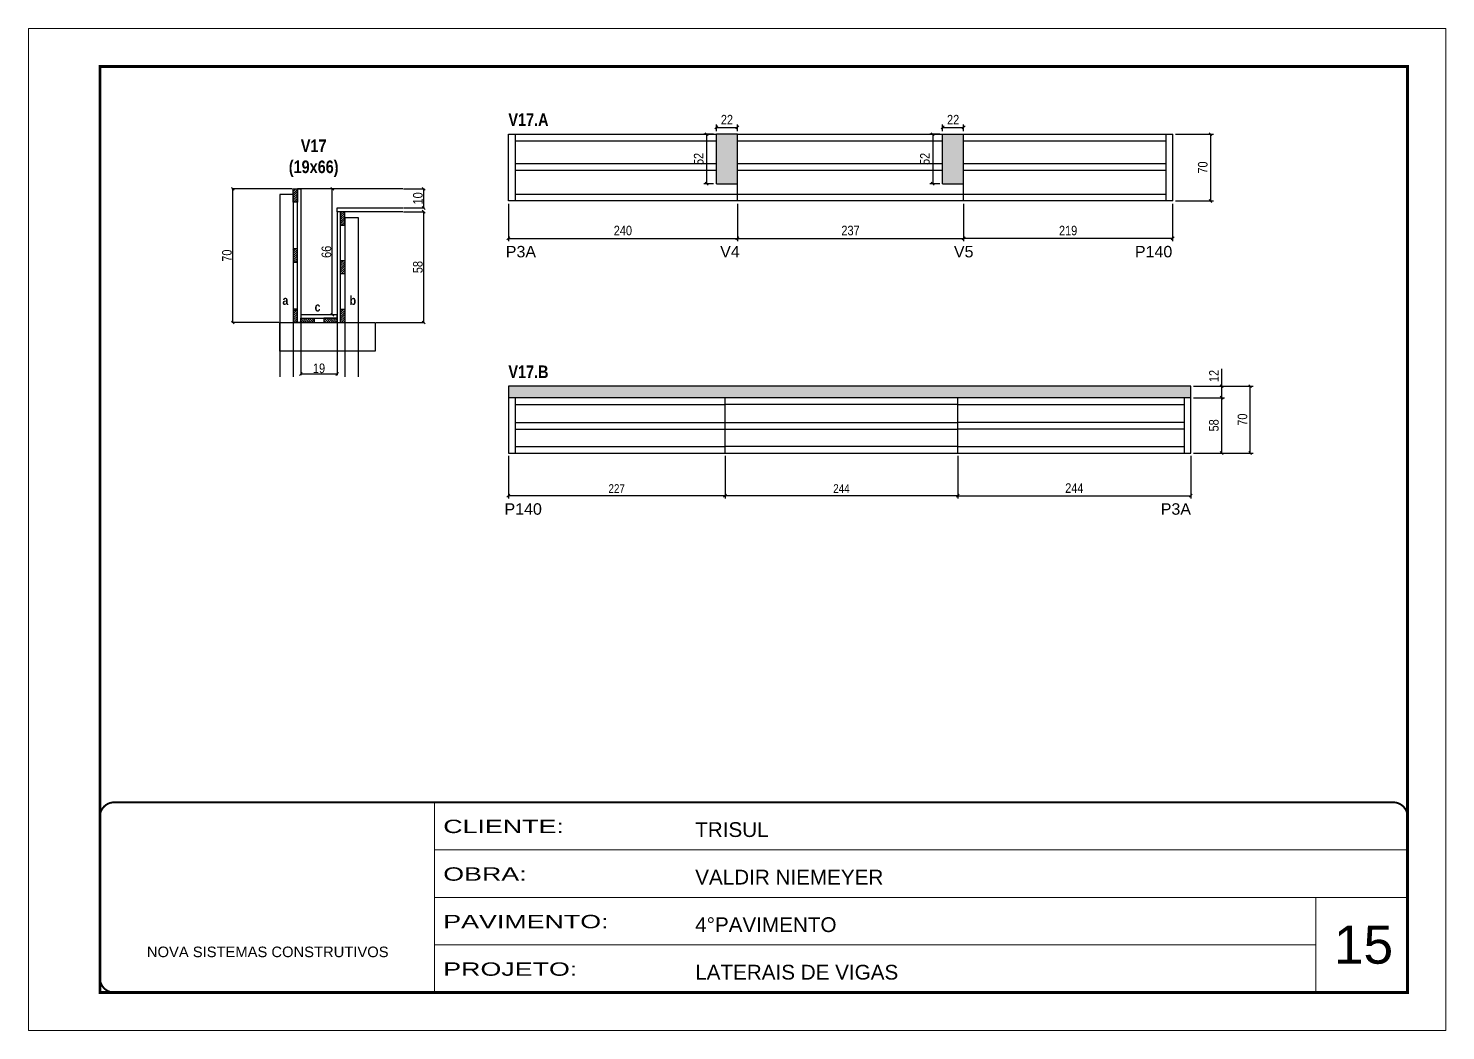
# Model space of a CAD drawing. Extents: x 3330 to 22105, y 1197 to 30204.
# Drawn here: x 16030 to 17515, y 25317 to 26367 of the extents above; entities that cross this region are included whole.
import ezdxf

# ---------------------------------------------------------------- set-up
doc = ezdxf.new("R2010")
doc.units = 0
doc.linetypes.add('CONTINUO', pattern=[0])
doc.linetypes.add('DASHED', pattern=[0.75, 0.5, -0.25])
for name, color, linetype in [('5', 5, 'Continuous'), ('COTA', 241, 'Continuous'), ('detalhes', 4, 'Continuous'), ('NOMENCLATURA', 7, 'Continuous'), ('Painéis', 200, 'Continuous'), ('SARR_2.2x7', 40, 'Continuous')]:
    doc.layers.add(name, color=color, linetype=linetype)
for name, color, linetype, lineweight in [('CARIMBO', 255, 'Continuous', 9), ('CONCRETO', 251, 'Continuous', 25), ('Folhas', 255, 'Continuous', 9), ('SARRAFO DE PRESSAO', 251, 'DASHED', 9)]:
    doc.layers.add(name, color=color, linetype=linetype, lineweight=lineweight)
doc.styles.add('ARIAL', font='arial.ttf')
doc.styles.add('COTA TECNICA', font='techl___.ttf', dxfattribs={"height": 10})
doc.styles.add('COTA TECNICA 2X', font='techl___.ttf', dxfattribs={"height": 10})
doc.styles.add('COTA TECNICA-50', font='techl___.ttf', dxfattribs={"height": 9})
doc.styles.get("Standard").update_dxf_attribs({"font": 'arial.ttf'})
doc.styles.add('TECNICA', font='techb___.ttf', dxfattribs={"height": 10})
doc.styles.add('Tecnologia', font='')
doc.styles.get('Tecnologia').set_extended_font_data('Forgotten Futurist')
doc.dimstyles.new('COTA PAINEL-50', dxfattribs={"dimtxt": 9, "dimasz": 3, "dimexe": 3, "dimexo": 3, "dimgap": 3, "dimtad": 1, "dimdec": 1, "dimzin": 12, "dimdsep": 46, "dimtxsty": 'COTA TECNICA-50', "dimblk1": 'OBLIQUE', "dimblk2": 'OBLIQUE', "dimsah": 1, "dimcen": 0.9, "dimclrd": 4, "dimclre": 4, "dimclrt": 240, "dimadec": 1, "dimazin": 3, "dimtfac": 1, "dimtdec": 1, "dimtmove": 0, "dimatfit": 3, "dimfxl": 1, "dimtolj": 1, "dimtzin": 12, "dimarcsym": 0})
doc.dimstyles.new('PAINEL', dxfattribs={"dimtxt": 10, "dimasz": 3, "dimexe": 3, "dimexo": 3, "dimgap": 3, "dimtad": 1, "dimdec": 1, "dimzin": 12, "dimdsep": 46, "dimtxsty": 'COTA TECNICA', "dimblk1": 'OBLIQUE', "dimblk2": 'OBLIQUE', "dimsah": 1, "dimcen": 0.9, "dimclrd": 4, "dimclre": 4, "dimclrt": 240, "dimadec": 1, "dimazin": 3, "dimtfac": 1, "dimtdec": 1, "dimtmove": 0, "dimatfit": 3, "dimfxl": 1, "dimtolj": 1, "dimtzin": 12, "dimarcsym": 0})
doc.dimstyles.new('SECAO', dxfattribs={"dimscale": 0.333333, "dimtxt": 5, "dimasz": 9, "dimexe": 3, "dimexo": 3, "dimgap": 3, "dimtad": 1, "dimdec": 1, "dimlfac": 0.5, "dimzin": 12, "dimdsep": 46, "dimtxsty": 'COTA TECNICA 2X', "dimblk1": 'OBLIQUE', "dimblk2": 'OBLIQUE', "dimsah": 1, "dimcen": 0.9, "dimclrd": 4, "dimclre": 4, "dimclrt": 240, "dimadec": 1, "dimazin": 3, "dimtfac": 1, "dimtdec": 1, "dimtmove": 0, "dimatfit": 3, "dimfxl": 1, "dimtolj": 1, "dimtzin": 12, "dimarcsym": 0})
pattern_1 = [(135, (49550.6596, -97452.8926), (-1.122532015, -1.122532015), [])]

# ---------------------------------------------------------------- blocks, each defined once
blk = doc.blocks.new('9999999999')
at = {"color": 30, "linetype": 'CONTINUO'}
for p, q in [((98564.6, 34230.2), (98564.6, 34429.4)), ((98564.6, 34379.6), (99584, 34379.6)), ((98564.6, 34329.8), (99488, 34329.8)), ((99584, 34329.8), (99488, 34329.8)), ((99488, 34329.8), (99488, 34230.2)), ((98564.6, 34280), (99488, 34280))]:
    blk.add_line(p, q, dxfattribs=at)
at = {"color": 30, "linetype": 'CONTINUO', "const_width": 2}
blk.add_lwpolyline([(99584, 34230.2), (99584, 34414.4, 0.414214), (99569, 34429.4), (98229, 34429.4, 0.414214), (98214, 34414.4), (98214, 34245.2, 0.414214), (98229, 34230.2), (99584, 34230.2)], format="xyb", dxfattribs=at)
at = {"layer": 'Folhas'}
blk.add_lwpolyline([(98139, 34190.2), (99624, 34190.2), (99624, 35240.2), (98139, 35240.2)], close=True, dxfattribs=at)
at = {"layer": 'Folhas', "color": 30, "const_width": 3}
blk.add_lwpolyline([(98214, 34230.2), (99584, 34230.2), (99584, 35200.2), (98214, 35200.2)], close=True, dxfattribs=at)
at = {"color": 7, "linetype": 'Continuous', "ltscale": 5, "style": 'ARIAL'}
for s, height, p in [('TRISUL', 15.48, (98837.7, 34393.1)), ('VALDIR NIEMEYER', 15.483, (98837.7, 34343.3)), ('4°PAVIMENTO', 15.483, (98837.7, 34293.5)), ('NOVA SISTEMAS CONSTRUTIVOS', 11.059, (98263.2, 34267.2)), ('LATERAIS DE VIGAS', 15.483, (98837.7, 34243.7))]:
    blk.add_text(s, height=height, dxfattribs=at).set_placement(p)
at = {"layer": 'Folhas', "color": 7, "style": 'Tecnologia', "width": 1.5}
for s, p in [('CLIENTE:', (98573.7, 34397.2)), ('OBRA:', (98573.7, 34347.3)), ('PAVIMENTO:', (98573.7, 34297.5)), ('PROJETO:', (98573.7, 34247.7))]:
    blk.add_text(s, height=14, dxfattribs=at).set_placement(p)
blk = doc.blocks.new('_Oblique')
at = {"color": 0, "linetype": 'ByBlock', "lineweight": -2}
blk.add_line((-0.5, -0.5), (0.5, 0.5), dxfattribs=at)
blk = doc.blocks.new('*D565')
at = {"layer": 'COTA', "color": 4, "lineweight": -2, "transparency": 16777216}
for p, q in [((16315.1, 26058.3), (16315.1, 26004.2)), ((16353.1, 26058.3), (16353.1, 26004.2)), ((16353.1, 26005.2), (16315.1, 26005.2))]:
    blk.add_line(p, q, dxfattribs=at)
at = {"layer": 'Defpoints', "color": 0, "transparency": 16777216}
for p in [(16315.1, 26059.3), (16353.1, 26059.3), (16315.1, 26005.2)]:
    blk.add_point(p, dxfattribs=at)
at = {"layer": 'COTA', "color": 4, "lineweight": -2, "transparency": 16777216, "xscale": 3, "yscale": 3, "zscale": 3, "rotation": 180}
blk.add_blockref('_Oblique', (16315.1, 26005.2), dxfattribs=at)
at = {"layer": 'COTA', "color": 4, "lineweight": -2, "transparency": 16777216, "xscale": 3, "yscale": 3, "zscale": 3}
blk.add_blockref('_Oblique', (16353.1, 26005.2), dxfattribs=at)
at = {"layer": 'COTA', "color": 240, "transparency": 16777216, "insert": (16334.1, 26011.2), "char_height": 10, "attachment_point": 5, "style": 'COTA TECNICA 2X'}
blk.add_mtext('\\A1;19', dxfattribs=at)
blk = doc.blocks.new('*D567')
at = {"layer": 'COTA', "color": 4, "lineweight": -2, "transparency": 16777216}
for p, q in [((16352.1, 26199.3), (16347, 26199.3)), ((16348, 26067.3), (16348, 26199.3)), ((16352.1, 26067.3), (16347, 26067.3))]:
    blk.add_line(p, q, dxfattribs=at)
at = {"layer": 'Defpoints', "color": 0, "transparency": 16777216}
for p in [(16348, 26199.3), (16353.1, 26199.3), (16353.1, 26067.3)]:
    blk.add_point(p, dxfattribs=at)
at = {"layer": 'COTA', "color": 4, "lineweight": -2, "transparency": 16777216, "xscale": 3, "yscale": 3, "zscale": 3}
for p, rotation in [((16348, 26199.3), 90), ((16348, 26067.3), 270)]:
    blk.add_blockref('_Oblique', p, dxfattribs=dict(at, rotation=rotation))
at = {"layer": 'COTA', "color": 240, "transparency": 16777216, "insert": (16341.9, 26133.3), "char_height": 10, "attachment_point": 5, "rotation": 90, "style": 'COTA TECNICA 2X'}
blk.add_mtext('\\A1;66', dxfattribs=at)
blk = doc.blocks.new('*D568')
at = {"layer": 'COTA', "color": 4, "lineweight": -2, "transparency": 16777216}
for p, q in [((16422.8, 26175.3), (16444.8, 26175.3)), ((16443.8, 26059.3), (16443.8, 26175.3)), ((16394, 26059.3), (16444.8, 26059.3))]:
    blk.add_line(p, q, dxfattribs=at)
at = {"layer": 'Defpoints', "color": 0, "transparency": 16777216}
for p in [(16421.8, 26175.3), (16443.8, 26175.3), (16393, 26059.3)]:
    blk.add_point(p, dxfattribs=at)
at = {"layer": 'COTA', "color": 4, "lineweight": -2, "transparency": 16777216, "xscale": 3, "yscale": 3, "zscale": 3}
for p, rotation in [((16443.8, 26175.3), 90), ((16443.8, 26059.3), 270)]:
    blk.add_blockref('_Oblique', p, dxfattribs=dict(at, rotation=rotation))
at = {"layer": 'COTA', "color": 240, "transparency": 16777216, "insert": (16437.7, 26117.3), "char_height": 10, "attachment_point": 5, "rotation": 90, "style": 'COTA TECNICA 2X'}
blk.add_mtext('\\A1;58', dxfattribs=at)
blk = doc.blocks.new('*D569')
at = {"layer": 'COTA', "color": 4, "lineweight": -2, "transparency": 16777216}
for p, q in [((16422.8, 26199.3), (16444.8, 26199.3)), ((16443.8, 26179.3), (16443.8, 26199.3)), ((16422.8, 26179.3), (16444.8, 26179.3))]:
    blk.add_line(p, q, dxfattribs=at)
at = {"layer": 'Defpoints', "color": 0, "transparency": 16777216}
for p in [(16421.8, 26199.3), (16443.8, 26199.3), (16421.8, 26179.3)]:
    blk.add_point(p, dxfattribs=at)
at = {"layer": 'COTA', "color": 4, "lineweight": -2, "transparency": 16777216, "xscale": 3, "yscale": 3, "zscale": 3}
for p, rotation in [((16443.8, 26199.3), 90), ((16443.8, 26179.3), 270)]:
    blk.add_blockref('_Oblique', p, dxfattribs=dict(at, rotation=rotation))
at = {"layer": 'COTA', "color": 240, "transparency": 16777216, "insert": (16437.7, 26189.3), "char_height": 10, "attachment_point": 5, "rotation": 90, "style": 'COTA TECNICA 2X'}
blk.add_mtext('\\A1;10', dxfattribs=at)
blk = doc.blocks.new('*D570')
at = {"layer": 'COTA', "color": 4, "linetype": 'ByBlock', "lineweight": -2, "transparency": 16777216}
for p, q in [((16532.5, 26183.6), (16532.5, 26144.4)), ((16772.5, 26183.6), (16772.5, 26144.4)), ((16532.5, 26147.4), (16772.5, 26147.4))]:
    blk.add_line(p, q, dxfattribs=at)
at = {"layer": 'Defpoints', "color": 0, "linetype": 'ByBlock', "transparency": 16777216}
for p in [(16532.5, 26186.6), (16772.5, 26186.6), (16772.5, 26147.4)]:
    blk.add_point(p, dxfattribs=at)
at = {"layer": 'COTA', "color": 4, "linetype": 'ByBlock', "lineweight": -2, "transparency": 16777216, "xscale": 3, "yscale": 3, "zscale": 3, "rotation": 180}
blk.add_blockref('_Oblique', (16532.5, 26147.4), dxfattribs=at)
at = {"layer": 'COTA', "color": 4, "linetype": 'ByBlock', "lineweight": -2, "transparency": 16777216, "xscale": 3, "yscale": 3, "zscale": 3}
blk.add_blockref('_Oblique', (16772.5, 26147.4), dxfattribs=at)
at = {"layer": 'COTA', "color": 240, "linetype": 'ByBlock', "transparency": 16777216, "insert": (16652.5, 26155.5), "char_height": 10, "attachment_point": 5, "style": 'COTA TECNICA'}
blk.add_mtext('\\A1;240', dxfattribs=at)
blk = doc.blocks.new('*D571')
at = {"layer": 'COTA', "color": 4, "linetype": 'ByBlock', "lineweight": -2, "transparency": 16777216}
for p, q in [((16772.5, 26183.6), (16772.5, 26144.4)), ((17009.5, 26183.6), (17009.5, 26144.4)), ((16772.5, 26147.4), (17009.5, 26147.4))]:
    blk.add_line(p, q, dxfattribs=at)
at = {"layer": 'Defpoints', "color": 0, "linetype": 'ByBlock', "transparency": 16777216}
for p in [(16772.5, 26186.6), (17009.5, 26186.6), (17009.5, 26147.4)]:
    blk.add_point(p, dxfattribs=at)
at = {"layer": 'COTA', "color": 4, "linetype": 'ByBlock', "lineweight": -2, "transparency": 16777216, "xscale": 3, "yscale": 3, "zscale": 3, "rotation": 180}
blk.add_blockref('_Oblique', (16772.5, 26147.4), dxfattribs=at)
at = {"layer": 'COTA', "color": 4, "linetype": 'ByBlock', "lineweight": -2, "transparency": 16777216, "xscale": 3, "yscale": 3, "zscale": 3}
blk.add_blockref('_Oblique', (17009.5, 26147.4), dxfattribs=at)
at = {"layer": 'COTA', "color": 240, "linetype": 'ByBlock', "transparency": 16777216, "insert": (16891, 26155.6), "char_height": 10, "attachment_point": 5, "style": 'COTA TECNICA'}
blk.add_mtext('\\A1;237', dxfattribs=at)
blk = doc.blocks.new('*D572')
at = {"layer": 'COTA', "color": 4, "linetype": 'ByBlock', "lineweight": -2, "transparency": 16777216}
for p, q in [((17009.5, 26183.6), (17009.5, 26144.4)), ((17228.5, 26183.6), (17228.5, 26144.4)), ((17228.5, 26147.4), (17009.5, 26147.4))]:
    blk.add_line(p, q, dxfattribs=at)
at = {"layer": 'Defpoints', "color": 0, "linetype": 'ByBlock', "transparency": 16777216}
for p in [(17009.5, 26186.6), (17228.5, 26186.6), (17009.5, 26147.4)]:
    blk.add_point(p, dxfattribs=at)
at = {"layer": 'COTA', "color": 4, "linetype": 'ByBlock', "lineweight": -2, "transparency": 16777216, "xscale": 3, "yscale": 3, "zscale": 3, "rotation": 180}
blk.add_blockref('_Oblique', (17009.5, 26147.4), dxfattribs=at)
at = {"layer": 'COTA', "color": 4, "linetype": 'ByBlock', "lineweight": -2, "transparency": 16777216, "xscale": 3, "yscale": 3, "zscale": 3}
blk.add_blockref('_Oblique', (17228.5, 26147.4), dxfattribs=at)
at = {"layer": 'COTA', "color": 240, "linetype": 'ByBlock', "transparency": 16777216, "insert": (17119, 26155.5), "char_height": 10, "attachment_point": 5, "style": 'COTA TECNICA'}
blk.add_mtext('\\A1;219', dxfattribs=at)
blk = doc.blocks.new('*D573')
at = {"layer": 'COTA', "color": 4, "linetype": 'ByBlock', "lineweight": -2, "transparency": 16777216}
for p, q in [((17231.5, 26256.6), (17271.2, 26256.6)), ((17268.2, 26256.6), (17268.2, 26186.6)), ((17231.5, 26186.6), (17271.2, 26186.6))]:
    blk.add_line(p, q, dxfattribs=at)
at = {"layer": 'Defpoints', "color": 0, "linetype": 'ByBlock', "transparency": 16777216}
for p in [(17228.5, 26256.6), (17228.5, 26186.6), (17268.2, 26186.6)]:
    blk.add_point(p, dxfattribs=at)
at = {"layer": 'COTA', "color": 4, "linetype": 'ByBlock', "lineweight": -2, "transparency": 16777216, "xscale": 3, "yscale": 3, "zscale": 3}
for p, rotation in [((17268.2, 26256.6), 90), ((17268.2, 26186.6), 270)]:
    blk.add_blockref('_Oblique', p, dxfattribs=dict(at, rotation=rotation))
at = {"layer": 'COTA', "color": 240, "linetype": 'ByBlock', "transparency": 16777216, "insert": (17260.1, 26221.6), "char_height": 10, "attachment_point": 5, "rotation": 90, "style": 'COTA TECNICA'}
blk.add_mtext('\\A1;70', dxfattribs=at)
blk = doc.blocks.new('*D574')
at = {"layer": 'COTA', "color": 4, "linetype": 'ByBlock', "lineweight": -2, "transparency": 16777216}
for p, q in [((16759.5, 25919.5), (16759.5, 25874.8)), ((17003.5, 25919.5), (17003.5, 25874.8)), ((17003.5, 25877.8), (16759.5, 25877.8))]:
    blk.add_line(p, q, dxfattribs=at)
at = {"layer": 'Defpoints', "color": 0, "linetype": 'ByBlock', "transparency": 16777216}
for p in [(16759.5, 25922.5), (17003.5, 25922.5), (16759.5, 25877.8)]:
    blk.add_point(p, dxfattribs=at)
at = {"layer": 'COTA', "color": 4, "linetype": 'ByBlock', "lineweight": -2, "transparency": 16777216, "xscale": 3, "yscale": 3, "zscale": 3, "rotation": 180}
blk.add_blockref('_Oblique', (16759.5, 25877.8), dxfattribs=at)
at = {"layer": 'COTA', "color": 4, "linetype": 'ByBlock', "lineweight": -2, "transparency": 16777216, "xscale": 3, "yscale": 3, "zscale": 3}
blk.add_blockref('_Oblique', (17003.5, 25877.8), dxfattribs=at)
at = {"layer": 'COTA', "color": 240, "linetype": 'ByBlock', "transparency": 16777216, "insert": (16881.5, 25885.3), "char_height": 9, "attachment_point": 5, "style": 'COTA TECNICA-50'}
blk.add_mtext('\\A1;244', dxfattribs=at)
blk = doc.blocks.new('*D575')
at = {"layer": 'COTA', "color": 4, "linetype": 'ByBlock', "lineweight": -2, "transparency": 16777216}
for p, q in [((16532.5, 25919.5), (16532.5, 25874.8)), ((16759.5, 25919.5), (16759.5, 25874.8)), ((16759.5, 25877.8), (16532.5, 25877.8))]:
    blk.add_line(p, q, dxfattribs=at)
at = {"layer": 'Defpoints', "color": 0, "linetype": 'ByBlock', "transparency": 16777216}
for p in [(16532.5, 25922.5), (16759.5, 25922.5), (16532.5, 25877.8)]:
    blk.add_point(p, dxfattribs=at)
at = {"layer": 'COTA', "color": 4, "linetype": 'ByBlock', "lineweight": -2, "transparency": 16777216, "xscale": 3, "yscale": 3, "zscale": 3, "rotation": 180}
blk.add_blockref('_Oblique', (16532.5, 25877.8), dxfattribs=at)
at = {"layer": 'COTA', "color": 4, "linetype": 'ByBlock', "lineweight": -2, "transparency": 16777216, "xscale": 3, "yscale": 3, "zscale": 3}
blk.add_blockref('_Oblique', (16759.5, 25877.8), dxfattribs=at)
at = {"layer": 'COTA', "color": 240, "linetype": 'ByBlock', "transparency": 16777216, "insert": (16646, 25885.3), "char_height": 9, "attachment_point": 5, "style": 'COTA TECNICA-50'}
blk.add_mtext('\\A1;227', dxfattribs=at)
blk = doc.blocks.new('*D576')
at = {"layer": 'COTA', "color": 4, "linetype": 'ByBlock', "lineweight": -2, "transparency": 16777216}
for p, q in [((17003.5, 25919.5), (17003.5, 25874.8)), ((17247.5, 25919.5), (17247.5, 25874.8)), ((17003.5, 25877.8), (17247.5, 25877.8))]:
    blk.add_line(p, q, dxfattribs=at)
at = {"layer": 'Defpoints', "color": 0, "linetype": 'ByBlock', "transparency": 16777216}
for p in [(17003.5, 25922.5), (17247.5, 25922.5), (17247.5, 25877.8)]:
    blk.add_point(p, dxfattribs=at)
at = {"layer": 'COTA', "color": 4, "linetype": 'ByBlock', "lineweight": -2, "transparency": 16777216, "xscale": 3, "yscale": 3, "zscale": 3, "rotation": 180}
blk.add_blockref('_Oblique', (17003.5, 25877.8), dxfattribs=at)
at = {"layer": 'COTA', "color": 4, "linetype": 'ByBlock', "lineweight": -2, "transparency": 16777216, "xscale": 3, "yscale": 3, "zscale": 3}
blk.add_blockref('_Oblique', (17247.5, 25877.8), dxfattribs=at)
at = {"layer": 'COTA', "color": 240, "linetype": 'ByBlock', "transparency": 16777216, "insert": (17125.5, 25885.8), "char_height": 10, "attachment_point": 5, "style": 'COTA TECNICA'}
blk.add_mtext('\\A1;244', dxfattribs=at)
blk = doc.blocks.new('*D577')
at = {"layer": 'COTA', "color": 4, "linetype": 'ByBlock', "lineweight": -2, "transparency": 16777216}
for p, q in [((17250.5, 25980.5), (17282.9, 25980.5)), ((17279.9, 25922.5), (17279.9, 25980.5)), ((17250.5, 25922.5), (17282.9, 25922.5))]:
    blk.add_line(p, q, dxfattribs=at)
at = {"layer": 'Defpoints', "color": 0, "linetype": 'ByBlock', "transparency": 16777216}
for p in [(17247.5, 25980.5), (17279.9, 25980.5), (17247.5, 25922.5)]:
    blk.add_point(p, dxfattribs=at)
at = {"layer": 'COTA', "color": 4, "linetype": 'ByBlock', "lineweight": -2, "transparency": 16777216, "xscale": 3, "yscale": 3, "zscale": 3}
for p, rotation in [((17279.9, 25980.5), 90), ((17279.9, 25922.5), 270)]:
    blk.add_blockref('_Oblique', p, dxfattribs=dict(at, rotation=rotation))
at = {"layer": 'COTA', "color": 240, "linetype": 'ByBlock', "transparency": 16777216, "insert": (17271.8, 25951.5), "char_height": 10, "attachment_point": 5, "rotation": 90, "style": 'COTA TECNICA'}
blk.add_mtext('\\A1;58', dxfattribs=at)
blk = doc.blocks.new('*D578')
at = {"layer": 'COTA', "color": 4, "linetype": 'ByBlock', "lineweight": -2, "transparency": 16777216}
for p, q in [((17279.9, 25992.5), (17279.9, 26010.8)), ((17250.5, 25992.5), (17282.9, 25992.5)), ((17279.9, 25980.5), (17279.9, 25992.5)), ((17250.5, 25980.5), (17282.9, 25980.5))]:
    blk.add_line(p, q, dxfattribs=at)
at = {"layer": 'Defpoints', "color": 0, "linetype": 'ByBlock', "transparency": 16777216}
for p in [(17247.5, 25992.5), (17279.9, 25992.5), (17247.5, 25980.5)]:
    blk.add_point(p, dxfattribs=at)
at = {"layer": 'COTA', "color": 4, "linetype": 'ByBlock', "lineweight": -2, "transparency": 16777216, "xscale": 3, "yscale": 3, "zscale": 3}
for p, rotation in [((17279.9, 25992.5), 90), ((17279.9, 25980.5), 270)]:
    blk.add_blockref('_Oblique', p, dxfattribs=dict(at, rotation=rotation))
at = {"layer": 'COTA', "color": 240, "linetype": 'ByBlock', "transparency": 16777216, "insert": (17271.8, 26003.2), "char_height": 10, "attachment_point": 5, "rotation": 90, "style": 'COTA TECNICA'}
blk.add_mtext('\\A1;12', dxfattribs=at)
blk = doc.blocks.new('*D579')
at = {"layer": 'COTA', "color": 4, "linetype": 'ByBlock', "lineweight": -2, "transparency": 16777216}
for p, q in [((17250.5, 25992.5), (17312.8, 25992.5)), ((17309.8, 25922.5), (17309.8, 25992.5)), ((17250.5, 25922.5), (17312.8, 25922.5))]:
    blk.add_line(p, q, dxfattribs=at)
at = {"layer": 'Defpoints', "color": 0, "linetype": 'ByBlock', "transparency": 16777216}
for p in [(17247.5, 25992.5), (17309.8, 25992.5), (17247.5, 25922.5)]:
    blk.add_point(p, dxfattribs=at)
at = {"layer": 'COTA', "color": 4, "linetype": 'ByBlock', "lineweight": -2, "transparency": 16777216, "xscale": 3, "yscale": 3, "zscale": 3}
for p, rotation in [((17309.8, 25992.5), 90), ((17309.8, 25922.5), 270)]:
    blk.add_blockref('_Oblique', p, dxfattribs=dict(at, rotation=rotation))
at = {"layer": 'COTA', "color": 240, "linetype": 'ByBlock', "transparency": 16777216, "insert": (17301.7, 25957.5), "char_height": 10, "attachment_point": 5, "rotation": 90, "style": 'COTA TECNICA'}
blk.add_mtext('\\A1;70', dxfattribs=at)
blk = doc.blocks.new('*D580')
at = {"layer": 'COTA', "color": 4, "linetype": 'ByBlock', "lineweight": -2, "transparency": 16777216}
for p, q in [((16984.5, 26256.6), (16974.1, 26256.6)), ((16977.1, 26256.6), (16977.1, 26204.6)), ((16984.5, 26204.6), (16974.1, 26204.6))]:
    blk.add_line(p, q, dxfattribs=at)
at = {"layer": 'Defpoints', "color": 0, "linetype": 'ByBlock', "transparency": 16777216}
for p in [(16987.5, 26256.6), (16977.1, 26204.6), (16987.5, 26204.6)]:
    blk.add_point(p, dxfattribs=at)
at = {"layer": 'COTA', "color": 4, "linetype": 'ByBlock', "lineweight": -2, "transparency": 16777216, "xscale": 3, "yscale": 3, "zscale": 3}
for p, rotation in [((16977.1, 26256.6), 90), ((16977.1, 26204.6), 270)]:
    blk.add_blockref('_Oblique', p, dxfattribs=dict(at, rotation=rotation))
at = {"layer": 'COTA', "color": 240, "linetype": 'ByBlock', "transparency": 16777216, "insert": (16969, 26230.6), "char_height": 10, "attachment_point": 5, "rotation": 90, "style": 'COTA TECNICA'}
blk.add_mtext('\\A1;52', dxfattribs=at)
blk = doc.blocks.new('*D581')
at = {"layer": 'COTA', "color": 4, "linetype": 'ByBlock', "lineweight": -2, "transparency": 16777216}
for p, q in [((16747.5, 26256.6), (16737.2, 26256.6)), ((16740.2, 26256.6), (16740.2, 26204.6)), ((16747.5, 26204.6), (16737.2, 26204.6))]:
    blk.add_line(p, q, dxfattribs=at)
at = {"layer": 'Defpoints', "color": 0, "linetype": 'ByBlock', "transparency": 16777216}
for p in [(16750.5, 26256.6), (16740.2, 26204.6), (16750.5, 26204.6)]:
    blk.add_point(p, dxfattribs=at)
at = {"layer": 'COTA', "color": 4, "linetype": 'ByBlock', "lineweight": -2, "transparency": 16777216, "xscale": 3, "yscale": 3, "zscale": 3}
for p, rotation in [((16740.2, 26256.6), 90), ((16740.2, 26204.6), 270)]:
    blk.add_blockref('_Oblique', p, dxfattribs=dict(at, rotation=rotation))
at = {"layer": 'COTA', "color": 240, "linetype": 'ByBlock', "transparency": 16777216, "insert": (16732, 26230.6), "char_height": 10, "attachment_point": 5, "rotation": 90, "style": 'COTA TECNICA'}
blk.add_mtext('\\A1;52', dxfattribs=at)
blk = doc.blocks.new('*D582')
at = {"layer": 'COTA', "color": 4, "linetype": 'ByBlock', "lineweight": -2, "transparency": 16777216}
for p, q in [((16750.5, 26259.6), (16750.5, 26266.7)), ((16750.5, 26263.7), (16772.5, 26263.7)), ((16772.5, 26259.6), (16772.5, 26266.7))]:
    blk.add_line(p, q, dxfattribs=at)
at = {"layer": 'Defpoints', "color": 0, "linetype": 'ByBlock', "transparency": 16777216}
for p in [(16750.5, 26256.6), (16772.5, 26263.7), (16772.5, 26256.6)]:
    blk.add_point(p, dxfattribs=at)
at = {"layer": 'COTA', "color": 4, "linetype": 'ByBlock', "lineweight": -2, "transparency": 16777216, "xscale": 3, "yscale": 3, "zscale": 3, "rotation": 180}
blk.add_blockref('_Oblique', (16750.5, 26263.7), dxfattribs=at)
at = {"layer": 'COTA', "color": 4, "linetype": 'ByBlock', "lineweight": -2, "transparency": 16777216, "xscale": 3, "yscale": 3, "zscale": 3}
blk.add_blockref('_Oblique', (16772.5, 26263.7), dxfattribs=at)
at = {"layer": 'COTA', "color": 240, "linetype": 'ByBlock', "transparency": 16777216, "insert": (16761.5, 26271.7), "char_height": 10, "attachment_point": 5, "style": 'COTA TECNICA'}
blk.add_mtext('\\A1;22', dxfattribs=at)
blk = doc.blocks.new('*D583')
at = {"layer": 'COTA', "color": 4, "linetype": 'ByBlock', "lineweight": -2, "transparency": 16777216}
for p, q in [((16987.5, 26259.6), (16987.5, 26266.7)), ((16987.5, 26263.7), (17009.5, 26263.7)), ((17009.5, 26259.6), (17009.5, 26266.7))]:
    blk.add_line(p, q, dxfattribs=at)
at = {"layer": 'Defpoints', "color": 0, "linetype": 'ByBlock', "transparency": 16777216}
for p in [(16987.5, 26256.6), (17009.5, 26263.7), (17009.5, 26256.6)]:
    blk.add_point(p, dxfattribs=at)
at = {"layer": 'COTA', "color": 4, "linetype": 'ByBlock', "lineweight": -2, "transparency": 16777216, "xscale": 3, "yscale": 3, "zscale": 3, "rotation": 180}
blk.add_blockref('_Oblique', (16987.5, 26263.7), dxfattribs=at)
at = {"layer": 'COTA', "color": 4, "linetype": 'ByBlock', "lineweight": -2, "transparency": 16777216, "xscale": 3, "yscale": 3, "zscale": 3}
blk.add_blockref('_Oblique', (17009.5, 26263.7), dxfattribs=at)
at = {"layer": 'COTA', "color": 240, "linetype": 'ByBlock', "transparency": 16777216, "insert": (16998.5, 26271.7), "char_height": 10, "attachment_point": 5, "style": 'COTA TECNICA'}
blk.add_mtext('\\A1;22', dxfattribs=at)
blk = doc.blocks.new('*D1880')
at = {"layer": 'COTA', "color": 4, "lineweight": -2, "transparency": 16777216}
for p, q in [((16306.1, 26199.3), (16242.8, 26199.3)), ((16243.8, 26059.3), (16243.8, 26199.3)), ((16292.1, 26059.3), (16242.8, 26059.3))]:
    blk.add_line(p, q, dxfattribs=at)
at = {"layer": 'Defpoints', "color": 0, "transparency": 16777216}
for p in [(16243.8, 26199.3), (16307.1, 26199.3), (16293.1, 26059.3)]:
    blk.add_point(p, dxfattribs=at)
at = {"layer": 'COTA', "color": 4, "lineweight": -2, "transparency": 16777216, "xscale": 3, "yscale": 3, "zscale": 3}
for p, rotation in [((16243.8, 26199.3), 90), ((16243.8, 26059.3), 270)]:
    blk.add_blockref('_Oblique', p, dxfattribs=dict(at, rotation=rotation))
at = {"layer": 'COTA', "color": 240, "transparency": 16777216, "insert": (16237.7, 26129.3), "char_height": 10, "attachment_point": 5, "rotation": 90, "style": 'COTA TECNICA 2X'}
blk.add_mtext('\\A1;70', dxfattribs=at)

msp = doc.modelspace()

# ---------------------------------------------------------------- hatches: boundary and pattern name
at = {"layer": 'COTA', "linetype": 'ByBlock'}
h = msp.add_hatch(dxfattribs=at)
h.set_pattern_fill('AR-CONC', color=256, scale=0.03)
h.set_pattern_definition([(50, (-116202.374, -5109.4485), (5.46554007, -0.47817257), [0.5715, -6.2865]), (355, (-116202.374, -5109.4485), (-1.05730264, 5.73170536), [0.4572, -5.02921753]), (100.4514447, (-116201.9187, -5109.4883), (4.40823741, 5.25353256), [0.48570026, -5.34270734]), (46.1842, (-116202.374, -5107.9245), (8.13237123, -1.26126984), [0.85725, -9.42975]), (96.6355576, (-116201.6965, -5108.0296), (7.122124, 7.42278374), [0.7285507, -8.01406824]), (351.184151, (-116202.374, -5107.9245), (7.122124, 7.42278374), [0.685799, -7.54379196]), (21, (-116201.612, -5108.3055), (4.54843174, -3.06795595), [0.5715, -6.2865]), (326, (-116201.612, -5108.3055), (1.85406085, 5.52563898), [0.4572, -5.0292]), (71.451445, (-116201.233, -5108.561), (6.40249258, 2.45768307), [0.48570026, -5.34269813]), (37.5, (-116202.3742, -5109.4485), (0.092658098, 2.536651166), [0, -4.96824, 0, -5.1054, 0, -5.04825]), (7.5, (-116202.3742, -5109.4485), (2.004589875, 3.005417245), [0, -2.91084, 0, -4.85394, 0, -1.92405]), (327.5, (-116204.0734, -5109.4485), (4.067717855, -0.17186232), [0, -1.905, 0, -5.9436, 0, -7.8867]), (317.5, (-116204.8354, -5109.4485), (4.44387544, 0.76279473), [0, -2.4765, 0, -3.94716, 0, -5.6007])])
h.paths.add_polyline_path([(16772.54, 26256.58), (16750.54, 26256.58), (16750.54, 26204.58), (16772.54, 26204.58)])
h.paths.add_polyline_path([(16987.54, 26204.58), (17009.54, 26204.58), (17009.54, 26256.58), (16987.54, 26256.58)])
h = msp.add_hatch(dxfattribs=at)
h.set_pattern_fill('AR-CONC', color=256, scale=0.03)
h.set_pattern_definition([(50, (-117787.374, -1973.6146), (5.46554007, -0.47817257), [0.5715, -6.2865]), (355, (-117787.374, -1973.6146), (-1.05730264, 5.73170536), [0.4572, -5.02921753]), (100.4514447, (-117786.9187, -1973.6544), (4.40823741, 5.25353256), [0.48570026, -5.34270734]), (46.1842, (-117787.374, -1972.0906), (8.13237123, -1.26126984), [0.85725, -9.42975]), (96.6355576, (-117786.6965, -1972.196), (7.122124, 7.42278374), [0.7285507, -8.01406824]), (351.184151, (-117787.374, -1972.0906), (7.122124, 7.42278374), [0.685799, -7.54379196]), (21, (-117786.612, -1972.4716), (4.54843174, -3.06795595), [0.5715, -6.2865]), (326, (-117786.612, -1972.4716), (1.85406085, 5.52563898), [0.4572, -5.0292]), (71.451445, (-117786.233, -1972.727), (6.40249258, 2.45768307), [0.48570026, -5.34269813]), (37.5, (-117787.3742, -1973.6146), (0.092658098, 2.536651166), [0, -4.96824, 0, -5.1054, 0, -5.04825]), (7.5, (-117787.3742, -1973.6146), (2.004589875, 3.005417245), [0, -2.91084, 0, -4.85394, 0, -1.92405]), (327.5, (-117789.0734, -1973.6146), (4.067717855, -0.17186232), [0, -1.905, 0, -5.9436, 0, -7.8867]), (317.5, (-117789.8354, -1973.6146), (4.44387544, 0.76279473), [0, -2.4765, 0, -3.94716, 0, -5.6007])])
h.paths.add_polyline_path([(17247.54, 25980.49), (17247.54, 25992.49), (16532.54, 25992.49), (16532.54, 25980.49)])
at = {"layer": 'SARR_2.2x7'}
h = msp.add_hatch(dxfattribs=at)
h.set_pattern_fill('ANSI31', color=256, scale=0.5)
h.set_pattern_definition([(45, (-107165.4487, -6919.0615), (-1.122532015, 1.122532015), [])])
h.paths.add_polyline_path([(16307.12, 26199.28), (16311.52, 26199.28), (16311.52, 26185.28), (16307.12, 26185.28)])
h = msp.add_hatch(dxfattribs=at)
h.set_pattern_fill('ANSI31', color=256, scale=0.5)
h.set_pattern_definition([(45, (-107155.4487, -6943.0615), (-1.122532015, 1.122532015), [])])
h.paths.add_polyline_path([(16361.12, 26175.28), (16356.72, 26175.28), (16356.72, 26161.28), (16361.12, 26161.28)])
h = msp.add_hatch(dxfattribs=at)
h.set_pattern_fill('ANSI31', color=256, scale=0.5)
h.set_pattern_definition([(45, (-107165.4487, -6892.0615), (-1.122532015, 1.122532015), [])])
h.paths.add_polyline_path([(16307.12, 26122.28), (16311.52, 26122.28), (16311.52, 26136.28), (16307.12, 26136.28)])
h = msp.add_hatch(dxfattribs=at)
h.set_pattern_fill('ANSI31', color=256, scale=0.5)
h.set_pattern_definition([(45, (-107155.4487, -6904.0615), (-1.122532015, 1.122532015), [])])
h.paths.add_polyline_path([(16361.12, 26110.28), (16356.72, 26110.28), (16356.72, 26124.28), (16361.12, 26124.28)])
h = msp.add_hatch(dxfattribs=at)
h.set_pattern_fill('ANSI31', color=256, scale=0.5)
h.set_pattern_definition([(45, (-107165.4487, -6955.0615), (-1.122532015, 1.122532015), [])])
h.paths.add_polyline_path([(16307.12, 26059.28), (16311.52, 26059.28), (16311.52, 26073.28), (16307.12, 26073.28)])
h = msp.add_hatch(dxfattribs=at)
h.set_pattern_fill('ANSI31', color=256, scale=0.5, angle=90)
h.set_pattern_definition(pattern_1)
h.paths.add_polyline_path([(16315.12, 26063.68), (16315.12, 26059.28), (16329.12, 26059.28), (16329.12, 26063.68)])
h = msp.add_hatch(dxfattribs=at)
h.set_pattern_fill('ANSI31', color=256, scale=0.5, angle=90)
h.set_pattern_definition(pattern_1)
h.paths.add_polyline_path([(16353.12, 26063.68), (16353.12, 26059.28), (16339.12, 26059.28), (16339.12, 26063.68)])
h = msp.add_hatch(dxfattribs=at)
h.set_pattern_fill('ANSI31', color=256, scale=0.5)
h.set_pattern_definition([(45, (-107155.4487, -6955.0615), (-1.122532015, 1.122532015), [])])
h.paths.add_polyline_path([(16361.12, 26059.28), (16356.72, 26059.28), (16356.72, 26073.28), (16361.12, 26073.28)])

# ---------------------------------------------------------------- linework, layer by layer
for p, q in [((16307.12, 26193.28), (16293.12, 26193.28)), ((16293.12, 26193.28), (16293.12, 26002.25)), ((16307.12, 26193.28), (16307.12, 26002.25)), ((16361.12, 26169.28), (16375.12, 26169.28)), ((16361.12, 26169.28), (16361.12, 26002.25)), ((16375.12, 26169.28), (16375.12, 26002.25))]:
    msp.add_line(p, q)
at = {"linetype": 'Continuous'}
msp.add_lwpolyline([(16392.97, 26029.28), (16293.12, 26029.28), (16293.12, 26059.28), (16392.97, 26059.28)], close=True, dxfattribs=at)
at = {"layer": 'CONCRETO', "linetype": 'Continuous'}
msp.add_line((16421.82, 26199.28), (16311.52, 26199.28), dxfattribs=at)
at = {"layer": 'COTA', "linetype": 'ByBlock'}
for p, q in [((16772.54, 26256.58), (16750.54, 26256.58)), ((16987.54, 26256.58), (17009.54, 26256.58)), ((17247.54, 25992.49), (16532.54, 25992.49)), ((16532.54, 25992.49), (16532.54, 25980.49)), ((17247.54, 25980.49), (17247.54, 25992.49))]:
    msp.add_line(p, q, dxfattribs=at)
at = {"layer": 'Painéis', "linetype": 'Continuous'}
for p, q in [((16532.54, 26186.58), (16532.54, 26256.58)), ((16532.54, 26256.58), (16750.54, 26256.58)), ((16750.54, 26204.58), (16750.54, 26256.58)), ((16772.54, 26256.58), (16987.54, 26256.58)), ((16772.54, 26186.58), (16772.54, 26256.58)), ((16987.54, 26204.58), (16987.54, 26256.58)), ((17009.54, 26256.58), (17228.54, 26256.58)), ((17009.54, 26186.58), (17009.54, 26256.58)), ((17228.54, 26186.58), (17228.54, 26256.58)), ((16750.54, 26204.58), (16772.54, 26204.58)), ((16987.54, 26204.58), (17009.54, 26204.58)), ((17228.54, 26186.58), (16532.54, 26186.58)), ((16532.54, 25980.49), (16532.54, 25922.49)), ((17247.54, 25980.49), (16532.54, 25980.49)), ((16759.54, 25922.49), (16759.54, 25980.49)), ((17003.54, 25922.49), (17003.54, 25980.49)), ((17247.54, 25922.49), (17247.54, 25980.49)), ((16532.54, 25922.49), (17247.54, 25922.49))]:
    msp.add_line(p, q, dxfattribs=at)
for points in [[(16311.52, 26059.28), (16311.52, 26199.28), (16315.12, 26199.28), (16315.12, 26059.28)], [(16356.72, 26059.28), (16356.72, 26175.28), (16353.12, 26175.28), (16353.12, 26059.28)], [(16353.12, 26067.28), (16315.12, 26067.28), (16315.12, 26063.68), (16353.12, 26063.68)]]:
    msp.add_lwpolyline(points, close=True, dxfattribs=at)
at = {"layer": 'Painéis', "linetype": 'Continuous', "elevation": 0}
msp.add_lwpolyline([(16421.82, 26175.28), (16353.12, 26175.28), (16353.12, 26179.28), (16421.82, 26179.28)], dxfattribs=at)
at = {"layer": 'SARR_2.2x7', "linetype": 'Continuous'}
for p, q in [((16539.54, 26256.58), (16539.54, 26186.58)), ((17221.54, 26256.58), (17221.54, 26186.58)), ((16539.54, 26249.58), (16750.54, 26249.58)), ((16772.54, 26249.58), (16987.54, 26249.58)), ((17009.54, 26249.58), (17221.54, 26249.58)), ((16539.54, 26225.78), (16750.54, 26225.78)), ((16772.54, 26225.78), (16987.54, 26225.78)), ((17009.54, 26225.78), (17221.54, 26225.78)), ((16539.54, 26218.78), (16750.54, 26218.78)), ((16772.54, 26218.78), (16987.54, 26218.78)), ((17009.54, 26218.78), (17221.54, 26218.78)), ((16539.54, 26193.58), (16772.54, 26193.58)), ((16772.54, 26193.58), (17009.54, 26193.58)), ((17009.54, 26193.58), (17221.54, 26193.58)), ((16539.54, 25980.49), (16539.54, 25922.49)), ((16539.54, 25973.49), (16759.54, 25973.49)), ((17003.54, 25973.49), (16759.54, 25973.49)), ((17003.54, 25973.49), (17240.54, 25973.49)), ((17240.54, 25980.49), (17240.54, 25922.49)), ((16539.54, 25954.37), (16759.54, 25954.37)), ((16539.54, 25947.37), (16759.54, 25947.37)), ((16759.54, 25954.37), (17003.54, 25954.37)), ((16759.54, 25947.37), (17003.54, 25947.37)), ((17240.54, 25954.37), (17003.54, 25954.37)), ((17240.54, 25947.37), (17003.54, 25947.37)), ((16539.54, 25929.49), (16759.54, 25929.49)), ((17003.54, 25929.49), (16759.54, 25929.49)), ((17003.54, 25929.49), (17240.54, 25929.49))]:
    msp.add_line(p, q, dxfattribs=at)
at = {"layer": 'SARR_2.2x7'}
for points in [[(16307.12, 26185.28), (16307.12, 26199.28), (16311.52, 26199.28), (16311.52, 26185.28)], [(16361.12, 26161.28), (16361.12, 26175.28), (16356.72, 26175.28), (16356.72, 26161.28)], [(16307.12, 26136.28), (16307.12, 26122.28), (16311.52, 26122.28), (16311.52, 26136.28)], [(16361.12, 26124.28), (16361.12, 26110.28), (16356.72, 26110.28), (16356.72, 26124.28)], [(16307.12, 26073.28), (16307.12, 26059.28), (16311.52, 26059.28), (16311.52, 26073.28)], [(16315.12, 26063.68), (16329.12, 26063.68), (16329.12, 26059.28), (16315.12, 26059.28)], [(16353.12, 26063.68), (16339.12, 26063.68), (16339.12, 26059.28), (16353.12, 26059.28)], [(16361.12, 26073.28), (16361.12, 26059.28), (16356.72, 26059.28), (16356.72, 26073.28)]]:
    msp.add_lwpolyline(points, close=True, dxfattribs=at)

# ---------------------------------------------------------------- block references
at = {"layer": 'SARRAFO DE PRESSAO', "color": 6, "linetype": 'ByBlock'}
msp.add_blockref('9999999999', (-82109.42, -8872.81), dxfattribs=at)

# ---------------------------------------------------------------- texts
at = {"layer": '5', "linetype": 'Continuous'}
for s, p in [('P3A', (16529.82, 26127.48)), ('V4', (16754.42, 26127.48)), ('V5', (16999.33, 26127.48)), ('P140', (17188.98, 26127.48)), ('P140', (16528.46, 25857.88)), ('P3A', (17216.05, 25857.88))]:
    msp.add_text(s, height=12, rotation=359.99996, dxfattribs=at).set_placement(p)
at = {"layer": 'CARIMBO', "style": 'ARIAL'}
msp.add_text('15', height=40, dxfattribs=at).set_placement((17397.42, 25387.54))
at = {"layer": 'detalhes', "style": 'TECNICA'}
for s, p in [('a', (16295.82, 26077.65)), ('c', (16329.53, 26070.75)), ('b', (16366.21, 26077.64))]:
    msp.add_text(s, height=9.6, dxfattribs=at).set_placement(p)
at = {"layer": 'NOMENCLATURA', "style": 'TECNICA'}
for s, p in [('V17.A', (16532.54, 26265.1)), ('V17.B', (16532.54, 26001.01))]:
    msp.add_text(s, height=13.2, dxfattribs=at).set_placement(p)
at = {"layer": 'NOMENCLATURA', "insert": (16328.49, 26250.97), "char_height": 13.2, "attachment_point": 2, "style": 'TECNICA'}
msp.add_mtext_dynamic_manual_height_columns('V17\\P(19x66)', width=300.2766, gutter_width=1, heights=[0], dxfattribs=at)

# ---------------------------------------------------------------- dimensions: what is measured, and where the dimension line sits
at = {"layer": 'COTA', "linetype": 'ByBlock'}
for base, p1, p2, picture, middle in [((16772.54, 26263.66), (16750.54, 26256.58), (16772.54, 26256.58), '*D582', (16761.54, 26271.66)), ((17009.54, 26263.66), (16987.54, 26256.58), (17009.54, 26256.58), '*D583', (16998.54, 26271.66)), ((16772.54, 26147.37), (16532.54, 26186.58), (16772.54, 26186.58), '*D570', (16652.54, 26155.48)), ((17009.54, 26147.37), (16772.54, 26186.58), (17009.54, 26186.58), '*D571', (16891.04, 26155.59)), ((17247.54, 25877.78), (17003.54, 25922.49), (17247.54, 25922.49), '*D576', (17125.54, 25885.85))]:
    dim = msp.add_linear_dim(base=base, p1=p1, p2=p2, dimstyle='PAINEL', dxfattribs=at)
    dim.commit()
    dim.dimension.update_dxf_attribs({"geometry": picture, "text_midpoint": middle})
for base, p1, p2, angle, picture, middle in [((16740.16, 26204.58), (16750.54, 26256.58), (16750.54, 26204.58), 90, '*D581', (16732.05, 26230.58)), ((16977.15, 26204.58), (16987.54, 26256.58), (16987.54, 26204.58), 90, '*D580', (16969.04, 26230.58)), ((17268.24, 26186.58), (17228.54, 26256.58), (17228.54, 26186.58), 90, '*D573', (17260.14, 26221.58)), ((17009.54, 26147.37), (17228.54, 26186.58), (17009.54, 26186.58), 180, '*D572', (17119.04, 26155.46)), ((17279.9, 25992.49), (17247.54, 25980.49), (17247.54, 25992.49), 90, '*D578', (17271.84, 26003.15)), ((17309.8, 25992.49), (17247.54, 25922.49), (17247.54, 25992.49), 90, '*D579', (17301.7, 25957.49)), ((17279.9, 25980.49), (17247.54, 25922.49), (17247.54, 25980.49), 90, '*D577', (17271.76, 25951.49))]:
    dim = msp.add_linear_dim(base=base, p1=p1, p2=p2, angle=angle, dimstyle='PAINEL', dxfattribs=at)
    dim.commit()
    dim.dimension.update_dxf_attribs({"geometry": picture, "text_midpoint": middle})
at = {"layer": 'COTA'}
for base, p1, p2, picture, middle in [((16243.78, 26199.28), (16293.12, 26059.28), (16307.12, 26199.28), '*D1880', (16237.68, 26129.28)), ((16348.05, 26199.28), (16353.12, 26067.28), (16353.12, 26199.28), '*D567', (16341.95, 26133.28)), ((16443.79, 26199.28), (16421.82, 26179.28), (16421.82, 26199.28), '*D569', (16437.69, 26189.28)), ((16443.79, 26175.28), (16392.97, 26059.28), (16421.82, 26175.28), '*D568', (16437.66, 26117.28))]:
    dim = msp.add_linear_dim(base=base, p1=p1, p2=p2, angle=90, dimstyle='SECAO', dxfattribs=at)
    dim.commit()
    dim.dimension.update_dxf_attribs({"geometry": picture, "text_midpoint": middle})
dim = msp.add_linear_dim(base=(16315.12, 26005.15), p1=(16353.12, 26059.28), p2=(16315.12, 26059.28), angle=180, dimstyle='SECAO', dxfattribs=at)
dim.commit()
dim.dimension.update_dxf_attribs({"geometry": '*D565', "text_midpoint": (16334.12, 26005.15), "dimtype": 160})
at = {"layer": 'COTA', "linetype": 'ByBlock'}
dim = msp.add_linear_dim(base=(16532.54, 25877.78), p1=(16759.54, 25922.49), p2=(16532.54, 25922.49), angle=180, dimstyle='COTA PAINEL-50', override={"dimarcsym": 1}, dxfattribs=at)
dim.commit()
dim.dimension.update_dxf_attribs({"geometry": '*D575', "text_midpoint": (16646.04, 25885.34)})
dim = msp.add_linear_dim(base=(16759.54, 25877.78), p1=(17003.54, 25922.49), p2=(16759.54, 25922.49), dimstyle='COTA PAINEL-50', override={"dimarcsym": 1}, dxfattribs=at)
dim.commit()
dim.dimension.update_dxf_attribs({"geometry": '*D574', "text_midpoint": (16881.54, 25885.34)})

doc.saveas('drawing.dxf')
